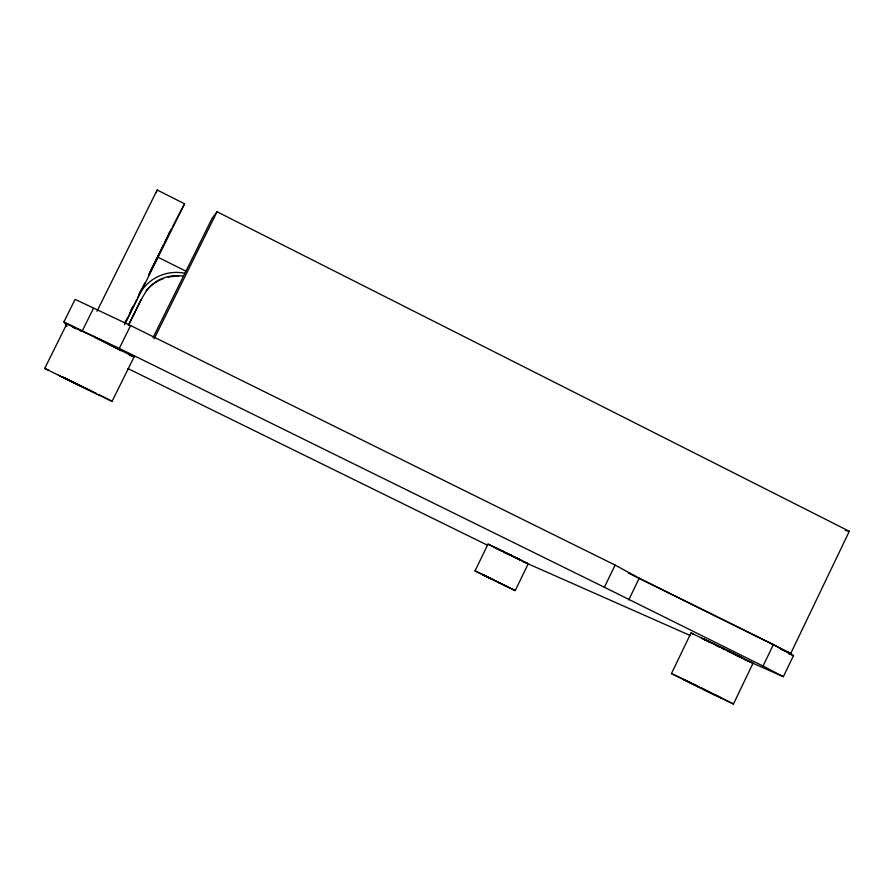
<?xml version="1.0" encoding="UTF-8"?>
<svg xmlns="http://www.w3.org/2000/svg" width="894" height="894" viewBox="0 0 894 894"><rect width="100%" height="100%" fill="white"/><g stroke="black" fill="none" stroke-linecap="round" stroke-linejoin="round"><path stroke-width="1.34" d="M156.327 192.579L157.188 189.986L184.555 203.798L125.149 323.639M696.258 686.044L733.449 704.014L753.061 663.147L691.028 632.896L671.45 673.562L698.65 687.106M773.377 644.529L793.47 655.615L783.367 676.702L763.051 666.052L773.377 644.529L639.21 578.217L615.106 565.075L130.613 325.55L75.096 299.378L63.932 321.851L66.871 326.511M780.54 649.223L790.799 653.369L849.3 531.282L217.063 211.744L212.09 218.382L153.053 337.641M763.051 666.052L604.389 587.257L615.106 565.075M628.728 599.919L639.21 578.217M491.342 578.966L475.027 570.875L488.023 544.144L504.082 551.844M497.768 582.117L515.223 590.599L528.231 563.79L510.854 555.163M154.215 338.714L217.063 211.744M96.351 393.773L44.7 368.429L66.804 323.941L100.575 339.932L134.033 357.03L112.085 401.339L69.274 380.799M63.932 321.851L82.282 330.881L93.423 308.43M96.977 311.268L157.188 189.986M124.802 322.969L126.043 320.488M130.982 310.52L132.211 308.028M139.006 294.338L140.235 291.846M149.488 273.173L163.691 244.543M164.921 242.05L171.715 228.35M124.501 323.695L126.97 318.711M130.055 312.487L133.139 306.251M139.933 292.55L144.884 282.906M148.583 275.106L170.821 230.239M124.422 324.533L136.838 299.501M128.501 325.058L140.872 300.105L146.717 290.215A38.844 38.587 33.6 0 1 183.114 276.123M128.445 325.293L141.185 299.602L140.872 300.105M82.282 330.881L119.293 348.403L130.613 325.55M168.553 234.396L169.815 231.982M172.676 226.506L184.555 203.798M845.255 530.433L849.3 531.282M80.505 330.59L79.845 330.367L80.594 330.825M120.31 350.381L121.081 350.66L95.144 337.519M671.45 673.562L684.156 679.541M132.714 356.55L134.033 357.03M518.978 559.331L520.442 559.979L519.917 559.689M521.269 560.426L518.587 559.007M528.231 563.79L522.755 561.264M98.418 394.723L99.111 395.003L98.407 394.6M701.164 637.847L706.171 640.126M788.307 653.525L793.47 655.615M703.947 639.121L702.975 638.729L704.874 639.813M741.662 657.682L742.847 658.174L736.578 654.889M753.061 663.147L747.485 660.688M44.7 368.429L48.466 370.105M522.532 561.365L690.481 635.634M745.194 659.828L783.367 676.702M129.25 354.985L131.563 356.024M475.027 570.875L490.806 578.485M497.153 548.536L495.779 547.933L496.338 548.245M704.651 639.378L709.478 641.68M734.309 654.229L741.025 657.28L739.282 656.274M736.701 655.391L739.148 656.542M742.02 658.129L746.389 660.174M499.008 549.419L494.594 547.363L497.69 548.938M517.112 558.448L520.017 559.845M708.271 641.065L713.658 643.669M730.923 652.654L735.483 654.821M736.377 655.436L740.891 657.593M498.137 548.983L504.439 552.023M515.246 557.577L517.961 558.873M521.738 560.784L508.552 554.314L512.944 556.537M712.853 643.244L718.43 645.96M726.811 650.676L729.895 652.162M64.1 377.737L88.875 389.806M718.083 645.759L723.592 648.429M721.469 648.083L724.699 649.659M500.819 583.603L507.423 586.777L504.16 585.112M62.144 376.62L69.05 379.961M502.104 550.805L507.624 553.587M70.201 380.52L78.784 384.711M685.363 680.133L691.341 683.038M696.303 685.586L683.396 679.429L693.9 684.748M723.447 648.396L728.99 651.078M716.161 645.49L719.335 647.044M507.334 553.352L512.62 555.934M508.708 554.112L511.122 555.286M505.11 552.637L507.434 553.777M503.668 552L508.842 554.537M491.834 578.999L495.98 581.022M492.449 579.346L482.771 574.674L488.415 577.524M494.181 580.418L499.478 583.011M692.537 683.619L697.007 685.81M697.51 686.179L699.924 687.363M703.656 689.576L721.424 698.102L715.96 695.297M127.987 368.585L487.129 545.027M495.634 580.91L500.07 583.033M488.962 577.848L494.538 580.53M119.293 348.403L604.389 587.257M505.367 552.749L488.023 544.144M498.785 582.463L515.223 590.599M701.499 688.011L706.048 690.257M701.131 687.955L709.557 692.112M89.623 390.019L93.032 391.706M628.337 573.054L790.799 653.369M728.364 650.81L733.896 653.503M708.327 691.375L711.579 692.995M513.894 556.66L517.347 558.359M498.953 549.598L502.372 551.274M98.753 394.533L112.085 401.339M63.586 377.816L67.866 379.939M157.69 257.07L185.997 271.228M711.758 693.208L714.854 694.75M715.915 695.141L733.449 704.014M732.845 653.022L737.975 655.559M707.255 641.076L710.283 642.596M496.706 548.458L499.746 549.966M516.531 557.968L519.593 559.488M93.099 391.896L96.351 393.539M62.513 377.268L58.378 375.167M703.254 639.031L706.696 640.741M72.626 327.137L75.856 328.802M693.331 634.237L691.028 632.896M66.804 323.941L68.089 324.734M137.452 298.25A42.487 42.208 33.4 0 1 184.522 273.195M146.37 290.773A38.576 38.33 33.4 0 1 163.133 278.649M168.161 277.185A38.576 38.33 33.4 0 1 178.599 276.358"/></g></svg>
